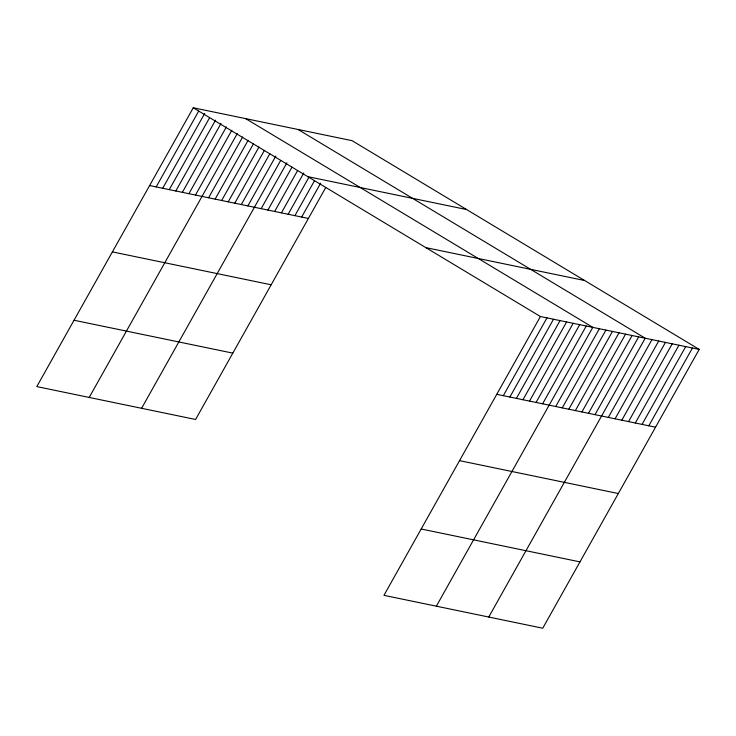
<?xml version="1.0" encoding="UTF-8"?>
<svg xmlns="http://www.w3.org/2000/svg" width="736" height="736" viewBox="0 0 736 736"><rect width="100%" height="100%" fill="white"/><g stroke="black" fill="none" stroke-linecap="round" stroke-linejoin="round"><path stroke-width="1.1" d="M699.2 349.407L540.417 316.526L383.953 595.341L542.736 628.222L699.2 349.407L352.047 140.659L193.264 107.778L36.8 386.593L195.583 419.474L325.744 187.533M156.161 186.916L198.692 111.127M162.711 188.269L204.682 113.482M169.262 189.63L209.558 117.824M175.812 190.983L215.547 120.18M182.362 192.344L220.975 123.528M188.913 193.697L226.412 126.886M195.463 195.058L231.84 130.235M89.203 397.44L237.268 133.584M208.564 197.772L242.696 136.933M215.114 199.125L248.133 140.291M221.665 200.477L253.561 143.64M228.215 201.839L258.989 146.988M234.766 203.191L264.426 150.337M241.316 204.553L269.854 153.695M247.866 205.905L275.844 156.041M141.597 408.296L280.71 160.393M261.16 208.665L286.902 162.785M267.913 210.064L291.971 167.182M274.657 211.453L297.602 170.568M281.41 212.851L303.793 172.969M288.153 214.25L308.862 177.358M294.906 215.648L314.493 180.743M301.65 217.046L320.675 183.144M503.314 395.664L546.968 317.878M509.864 397.026L553.509 319.24M516.414 398.378L560.059 320.592M522.965 399.731L566.61 321.954M529.515 401.092L573.16 323.306M536.066 402.445L579.71 324.659M542.616 403.806L586.261 326.02M436.347 606.188L592.811 327.373L245.668 118.625M555.717 406.52L599.362 328.734M562.258 407.873L605.912 330.087M568.808 409.234L612.462 331.448M575.359 410.587L619.013 332.801M581.909 411.939L625.563 334.162M588.46 413.301L632.114 335.515M595.01 414.653L638.664 336.876M488.75 617.044L645.214 338.229L298.062 129.481M608.313 417.413L651.958 339.627M615.057 418.812L658.711 341.026M621.81 420.21L665.454 342.424M628.553 421.608L672.207 343.822M635.306 422.998L678.951 345.221M642.05 424.396L685.704 346.619M648.802 425.794L692.447 348.008M307.823 176.658L466.606 209.548M149.61 185.555L308.402 218.445M425.85 247.636L584.642 280.526M112.387 251.896L271.17 284.786M496.763 394.312L655.546 427.193M74.032 320.252L232.815 353.133M459.531 460.644L618.323 493.534M421.176 529L579.968 561.881M193.264 107.778L540.417 316.526"/></g></svg>
